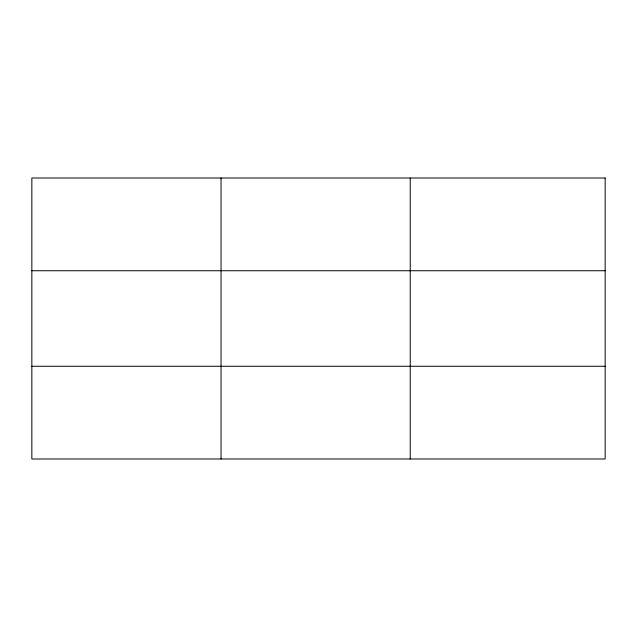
<?xml version="1.0" encoding="UTF-8"?>
<svg xmlns="http://www.w3.org/2000/svg" width="637" height="637" viewBox="0 0 637 637"><rect width="100%" height="100%" fill="white"/><g stroke="black" fill="none" stroke-linecap="round" stroke-linejoin="round"><path stroke-width="0.96" d="M221.039 458.99L221.039 178.01M410.228 458.99L410.228 178.01M31.85 270.733L605.15 270.733M31.85 366.267L605.15 366.267M605.15 178.01L605.15 458.99L31.85 458.99L31.85 178.01L605.15 178.01"/></g></svg>
